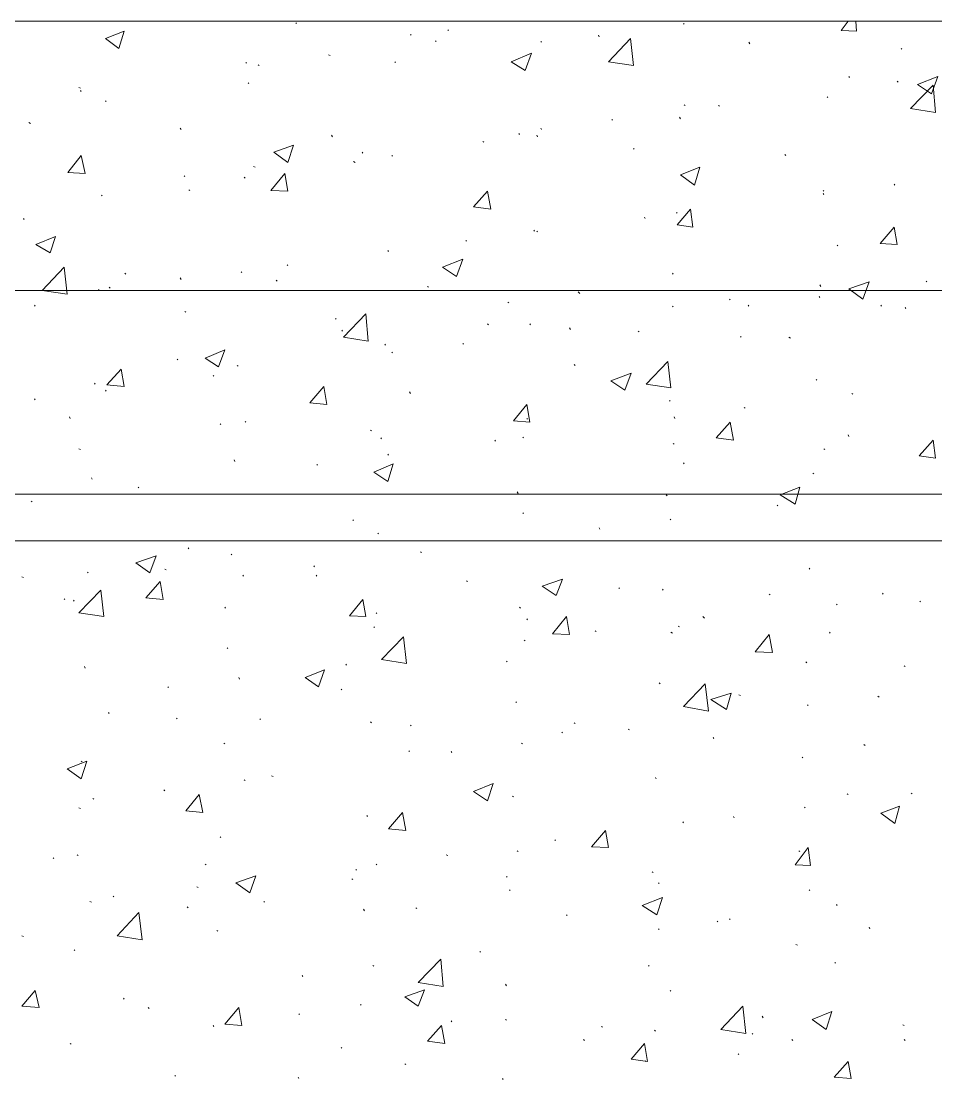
# Model space of a CAD drawing. Header units: millimetres. Extents: x 2928 to 3112, y 1220 to 1280.
# Drawn here: x 2945.515 to 2947.469, y 1260.301 to 1262.562 of the extents above; entities that cross this region are included whole.
import ezdxf

# ---------------------------------------------------------------- set-up
doc = ezdxf.new("R2010")
doc.units = ezdxf.units.MM

msp = doc.modelspace()

# ---------------------------------------------------------------- linework, layer by layer
at = {"color": 253, "linetype": 'Continuous', "lineweight": 5, "true_color": 0x9a9a9a}
for points in [[(2940.97965, 1262.56226), (2981.54689, 1262.56226), (2981.54689, 1240.79028), (2940.97965, 1240.79028)], [(2941.98633, 1261.55224), (2980.53854, 1261.55224), (2980.53854, 1241.8003), (2941.98633, 1241.8003)]]:
    msp.add_lwpolyline(points, close=True, dxfattribs=at)
at = {"color": 92, "linetype": 'Continuous', "lineweight": 13, "true_color": 0x00b800}
for points in [[(2946.10305, 1262.55726), (2946.10139, 1262.55893), (2946.10139, 1262.55893)], [(2947.2664, 1262.54226), (2947.2814, 1262.56226), (2947.2814, 1262.56226)], [(2947.29974, 1262.54059), (2947.29807, 1262.56226), (2947.29807, 1262.56226)], [(2945.69471, 1262.52559), (2945.73471, 1262.54059), (2945.73471, 1262.54059)], [(2945.72305, 1262.50392), (2945.73471, 1262.54059), (2945.73471, 1262.54059)], [(2946.42806, 1262.54226), (2946.42639, 1262.54393), (2946.42639, 1262.54393)], [(2946.9314, 1262.55559), (2946.92973, 1262.55726), (2946.92973, 1262.55726)], [(2947.2664, 1262.54226), (2947.29974, 1262.54059), (2947.29974, 1262.54059)], [(2945.69471, 1262.52559), (2945.72305, 1262.50392), (2945.72305, 1262.50392)], [(2946.34806, 1262.53226), (2946.34639, 1262.53393), (2946.34639, 1262.53393)], [(2946.40139, 1262.51892), (2946.39972, 1262.52059), (2946.39972, 1262.52059)], [(2946.62639, 1262.51726), (2946.62473, 1262.51892), (2946.62473, 1262.51892)], [(2946.74973, 1262.52892), (2946.74806, 1262.53226), (2946.74806, 1262.53226)], [(2946.76973, 1262.47559), (2946.8164, 1262.52559), (2946.8164, 1262.52559)], [(2946.82306, 1262.46726), (2946.8164, 1262.52559), (2946.8164, 1262.52559)], [(2947.0714, 1262.51392), (2947.06973, 1262.51726), (2947.06973, 1262.51726)], [(2946.17472, 1262.48892), (2946.17139, 1262.49059), (2946.17139, 1262.49059)], [(2946.56139, 1262.47559), (2946.60473, 1262.49392), (2946.60473, 1262.49392)], [(2946.59139, 1262.45726), (2946.60473, 1262.49392), (2946.60473, 1262.49392)], [(2947.3964, 1262.50226), (2947.39474, 1262.50392), (2947.39474, 1262.50392)], [(2945.99638, 1262.47226), (2945.99472, 1262.47392), (2945.99472, 1262.47392)], [(2946.02305, 1262.46726), (2946.02138, 1262.46892), (2946.02138, 1262.46892)], [(2946.31472, 1262.47392), (2946.31306, 1262.47559), (2946.31306, 1262.47559)], [(2946.56139, 1262.47559), (2946.59139, 1262.45726), (2946.59139, 1262.45726)], [(2946.76973, 1262.47559), (2946.82306, 1262.46726), (2946.82306, 1262.46726)], [(2946.00138, 1262.42892), (2945.99972, 1262.43059), (2945.99972, 1262.43059)], [(2947.28474, 1262.44226), (2947.28307, 1262.44392), (2947.28307, 1262.44392)], [(2947.38807, 1262.43226), (2947.3864, 1262.43392), (2947.3864, 1262.43392)], [(2947.41474, 1262.37559), (2947.46307, 1262.42559), (2947.46307, 1262.42559)], [(2947.42974, 1262.42726), (2947.47307, 1262.44392), (2947.47307, 1262.44392)], [(2947.42974, 1262.42726), (2947.45974, 1262.40726), (2947.45974, 1262.40726)], [(2947.45974, 1262.40726), (2947.47307, 1262.44392), (2947.47307, 1262.44392)], [(2947.46807, 1262.36726), (2947.46307, 1262.42559), (2947.46307, 1262.42559)], [(2945.64138, 1262.41892), (2945.63805, 1262.42059), (2945.63805, 1262.42059)], [(2945.64305, 1262.41226), (2945.64138, 1262.41392), (2945.64138, 1262.41392)], [(2947.23807, 1262.39892), (2947.2364, 1262.40059), (2947.2364, 1262.40059)], [(2945.69638, 1262.39059), (2945.69471, 1262.39226), (2945.69471, 1262.39226)], [(2946.93306, 1262.38226), (2946.9314, 1262.38392), (2946.9314, 1262.38392)], [(2947.0064, 1262.38059), (2947.00473, 1262.38226), (2947.00473, 1262.38226)], [(2946.92306, 1262.35392), (2946.9214, 1262.35726), (2946.9214, 1262.35726)], [(2947.41474, 1262.37559), (2947.46807, 1262.36726), (2947.46807, 1262.36726)], [(2945.53471, 1262.34392), (2945.53138, 1262.34559), (2945.53138, 1262.34559)], [(2945.85638, 1262.33059), (2945.85472, 1262.33392), (2945.85472, 1262.33392)], [(2946.62639, 1262.33059), (2946.62473, 1262.33392), (2946.62473, 1262.33392)], [(2946.77806, 1262.35059), (2946.7764, 1262.35226), (2946.7764, 1262.35226)], [(2946.17972, 1262.31559), (2946.17805, 1262.31892), (2946.17805, 1262.31892)], [(2946.57973, 1262.32059), (2946.57806, 1262.32226), (2946.57806, 1262.32226)], [(2946.61806, 1262.31559), (2946.61639, 1262.31892), (2946.61639, 1262.31892)], [(2946.05472, 1262.28225), (2946.09639, 1262.29726), (2946.09639, 1262.29726)], [(2946.08472, 1262.26059), (2946.09639, 1262.29726), (2946.09639, 1262.29726)], [(2946.50306, 1262.30392), (2946.50139, 1262.30559), (2946.50139, 1262.30559)], [(2946.82473, 1262.28892), (2946.82306, 1262.29059), (2946.82306, 1262.29059)], [(2945.61471, 1262.23892), (2945.64305, 1262.27559), (2945.64305, 1262.27559)], [(2945.65138, 1262.23725), (2945.64305, 1262.27559), (2945.64305, 1262.27559)], [(2946.05472, 1262.28225), (2946.08472, 1262.26059), (2946.08472, 1262.26059)], [(2946.24472, 1262.28059), (2946.24305, 1262.28225), (2946.24305, 1262.28225)], [(2946.30806, 1262.27392), (2946.30639, 1262.27559), (2946.30639, 1262.27559)], [(2947.14807, 1262.27559), (2947.1464, 1262.27725), (2947.1464, 1262.27725)], [(2946.01472, 1262.25059), (2946.01138, 1262.25225), (2946.01138, 1262.25225)], [(2946.22805, 1262.26059), (2946.22472, 1262.26225), (2946.22472, 1262.26225)], [(2946.92306, 1262.23392), (2946.96473, 1262.25059), (2946.96473, 1262.25059)], [(2946.95306, 1262.21225), (2946.96473, 1262.25059), (2946.96473, 1262.25059)], [(2945.61471, 1262.23892), (2945.65138, 1262.23725), (2945.65138, 1262.23725)], [(2945.86472, 1262.23059), (2945.86305, 1262.23225), (2945.86305, 1262.23225)], [(2945.99305, 1262.22725), (2945.99138, 1262.22892), (2945.99138, 1262.22892)], [(2946.04805, 1262.20059), (2946.07805, 1262.23725), (2946.07805, 1262.23725)], [(2946.08472, 1262.19892), (2946.07805, 1262.23725), (2946.07805, 1262.23725)], [(2946.92306, 1262.23392), (2946.95306, 1262.21225), (2946.95306, 1262.21225)], [(2945.87472, 1262.20059), (2945.87305, 1262.20225), (2945.87305, 1262.20225)], [(2946.04805, 1262.20059), (2946.08472, 1262.19892), (2946.08472, 1262.19892)], [(2946.48139, 1262.16559), (2946.51139, 1262.19892), (2946.51139, 1262.19892)], [(2946.51806, 1262.16059), (2946.51139, 1262.19892), (2946.51139, 1262.19892)], [(2947.22974, 1262.19892), (2947.22807, 1262.20059), (2947.22807, 1262.20059)], [(2947.3814, 1262.21225), (2947.37974, 1262.21392), (2947.37974, 1262.21392)], [(2945.68805, 1262.18892), (2945.68638, 1262.19059), (2945.68638, 1262.19059)], [(2947.22974, 1262.19225), (2947.22807, 1262.19392), (2947.22807, 1262.19392)], [(2946.48139, 1262.16559), (2946.51806, 1262.16059), (2946.51806, 1262.16059)], [(2946.9164, 1262.15225), (2946.91473, 1262.15392), (2946.91473, 1262.15392)], [(2946.9164, 1262.12725), (2946.94473, 1262.16059), (2946.94473, 1262.16059)], [(2946.94973, 1262.12225), (2946.94473, 1262.16059), (2946.94473, 1262.16059)], [(2945.52138, 1262.13892), (2945.51971, 1262.14059), (2945.51971, 1262.14059)], [(2946.84806, 1262.14059), (2946.8464, 1262.14392), (2946.8464, 1262.14392)], [(2946.61139, 1262.11392), (2946.60973, 1262.11559), (2946.60973, 1262.11559)], [(2946.61806, 1262.11225), (2946.61639, 1262.11392), (2946.61639, 1262.11392)], [(2946.9164, 1262.12725), (2946.94973, 1262.12225), (2946.94973, 1262.12225)], [(2947.34974, 1262.08725), (2947.37974, 1262.12225), (2947.37974, 1262.12225)], [(2947.3864, 1262.08559), (2947.37974, 1262.12225), (2947.37974, 1262.12225)], [(2945.54638, 1262.08559), (2945.58804, 1262.10225), (2945.58804, 1262.10225)], [(2945.54638, 1262.08559), (2945.57638, 1262.06725), (2945.57638, 1262.06725)], [(2945.57638, 1262.06725), (2945.58804, 1262.10225), (2945.58804, 1262.10225)], [(2946.46639, 1262.09225), (2946.46472, 1262.09392), (2946.46472, 1262.09392)], [(2947.25974, 1262.08225), (2947.25807, 1262.08392), (2947.25807, 1262.08392)], [(2947.34974, 1262.08725), (2947.3864, 1262.08559), (2947.3864, 1262.08559)], [(2946.29972, 1262.07059), (2946.29806, 1262.07225), (2946.29806, 1262.07225)], [(2946.08472, 1262.04058), (2946.08305, 1262.04225), (2946.08305, 1262.04225)], [(2946.41472, 1262.03725), (2946.45806, 1262.05392), (2946.45806, 1262.05392)], [(2946.44472, 1262.01725), (2946.45806, 1262.05392), (2946.45806, 1262.05392)], [(2945.55971, 1261.98725), (2945.60638, 1262.03725), (2945.60638, 1262.03725)], [(2945.61305, 1261.97892), (2945.60638, 1262.03725), (2945.60638, 1262.03725)], [(2945.73805, 1262.02225), (2945.73638, 1262.02392), (2945.73638, 1262.02392)], [(2945.98638, 1262.02558), (2945.98472, 1262.02725), (2945.98472, 1262.02725)], [(2946.41472, 1262.03725), (2946.44472, 1262.01725), (2946.44472, 1262.01725)], [(2946.90806, 1262.02225), (2946.9064, 1262.02392), (2946.9064, 1262.02392)], [(2945.70471, 1261.99225), (2945.70305, 1261.99392), (2945.70305, 1261.99392)], [(2945.85638, 1262.01058), (2945.85472, 1262.01392), (2945.85472, 1262.01392)], [(2946.06139, 1262.00725), (2946.05972, 1262.00892), (2946.05972, 1262.00892)], [(2946.38472, 1261.99392), (2946.38306, 1261.99558), (2946.38306, 1261.99558)], [(2947.22307, 1261.99558), (2947.2214, 1261.99892), (2947.2214, 1261.99892)], [(2947.28307, 1261.99058), (2947.3264, 1262.00558), (2947.3264, 1262.00558)], [(2947.31307, 1261.96892), (2947.3264, 1262.00558), (2947.3264, 1262.00558)], [(2947.44974, 1262.00558), (2947.44807, 1262.00725), (2947.44807, 1262.00725)], [(2945.55971, 1261.98725), (2945.61305, 1261.97892), (2945.61305, 1261.97892)], [(2945.68138, 1261.98725), (2945.67971, 1261.98892), (2945.67971, 1261.98892)], [(2946.70806, 1261.98058), (2946.70473, 1261.98392), (2946.70473, 1261.98392)], [(2947.2214, 1261.97225), (2947.21973, 1261.97392), (2947.21973, 1261.97392)], [(2947.28307, 1261.99058), (2947.31307, 1261.96892), (2947.31307, 1261.96892)], [(2945.54471, 1261.95392), (2945.54304, 1261.95558), (2945.54304, 1261.95558)], [(2946.55639, 1261.96058), (2946.55473, 1261.96225), (2946.55473, 1261.96225)], [(2946.90806, 1261.95225), (2946.9064, 1261.95392), (2946.9064, 1261.95392)], [(2947.02973, 1261.96725), (2947.02807, 1261.96892), (2947.02807, 1261.96892)], [(2947.06973, 1261.95392), (2947.06807, 1261.95558), (2947.06807, 1261.95558)], [(2947.35307, 1261.95392), (2947.3514, 1261.95558), (2947.3514, 1261.95558)], [(2947.40474, 1261.94892), (2947.40307, 1261.95058), (2947.40307, 1261.95058)], [(2945.86638, 1261.94058), (2945.86472, 1261.94225), (2945.86472, 1261.94225)], [(2946.18805, 1261.92558), (2946.18639, 1261.92725), (2946.18639, 1261.92725)], [(2946.20305, 1261.88725), (2946.25139, 1261.93725), (2946.25139, 1261.93725)], [(2946.25639, 1261.87892), (2946.25139, 1261.93725), (2946.25139, 1261.93725)], [(2946.20139, 1261.90058), (2946.19972, 1261.90225), (2946.19972, 1261.90225)], [(2946.51306, 1261.91392), (2946.51139, 1261.91558), (2946.51139, 1261.91558)], [(2946.60306, 1261.91392), (2946.60139, 1261.91558), (2946.60139, 1261.91558)], [(2946.68806, 1261.90392), (2946.68639, 1261.90725), (2946.68639, 1261.90725)], [(2946.20305, 1261.88725), (2946.25639, 1261.87892), (2946.25639, 1261.87892)], [(2946.83473, 1261.89892), (2946.83306, 1261.90058), (2946.83306, 1261.90058)], [(2947.05307, 1261.88725), (2947.0514, 1261.88892), (2947.0514, 1261.88892)], [(2947.15807, 1261.88558), (2947.15473, 1261.88725), (2947.15473, 1261.88725)], [(2945.90805, 1261.84225), (2945.94972, 1261.86058), (2945.94972, 1261.86058)], [(2945.93638, 1261.82391), (2945.94972, 1261.86058), (2945.94972, 1261.86058)], [(2946.29305, 1261.87058), (2946.29139, 1261.87225), (2946.29139, 1261.87225)], [(2946.45972, 1261.87225), (2946.45806, 1261.87392), (2946.45806, 1261.87392)], [(2945.84972, 1261.83892), (2945.84805, 1261.84058), (2945.84805, 1261.84058)], [(2945.90805, 1261.84225), (2945.93638, 1261.82391), (2945.93638, 1261.82391)], [(2946.30806, 1261.85392), (2946.30639, 1261.85558), (2946.30639, 1261.85558)], [(2946.84973, 1261.78725), (2946.8964, 1261.83558), (2946.8964, 1261.83558)], [(2946.90306, 1261.77891), (2946.8964, 1261.83558), (2946.8964, 1261.83558)], [(2945.69805, 1261.78558), (2945.72805, 1261.81891), (2945.72805, 1261.81891)], [(2945.73471, 1261.78225), (2945.72805, 1261.81891), (2945.72805, 1261.81891)], [(2945.97805, 1261.82558), (2945.97638, 1261.82725), (2945.97638, 1261.82725)], [(2946.69806, 1261.82725), (2946.69639, 1261.82891), (2946.69639, 1261.82891)], [(2945.92638, 1261.80391), (2945.92472, 1261.80558), (2945.92472, 1261.80558)], [(2946.77473, 1261.79391), (2946.81806, 1261.81058), (2946.81806, 1261.81058)], [(2946.77473, 1261.79391), (2946.80473, 1261.77391), (2946.80473, 1261.77391)], [(2946.80473, 1261.77391), (2946.81806, 1261.81058), (2946.81806, 1261.81058)], [(2947.21473, 1261.79558), (2947.21307, 1261.79725), (2947.21307, 1261.79725)], [(2945.67305, 1261.78725), (2945.67138, 1261.78891), (2945.67138, 1261.78891)], [(2945.69638, 1261.77225), (2945.69471, 1261.77391), (2945.69471, 1261.77391)], [(2945.69805, 1261.78558), (2945.73471, 1261.78225), (2945.73471, 1261.78225)], [(2946.13139, 1261.74725), (2946.16139, 1261.78225), (2946.16139, 1261.78225)], [(2946.16805, 1261.74391), (2946.16139, 1261.78225), (2946.16139, 1261.78225)], [(2946.34639, 1261.76725), (2946.34472, 1261.77058), (2946.34472, 1261.77058)], [(2946.84973, 1261.78725), (2946.90306, 1261.77891), (2946.90306, 1261.77891)], [(2947.2914, 1261.76558), (2947.28974, 1261.76725), (2947.28974, 1261.76725)], [(2945.54471, 1261.75391), (2945.54304, 1261.75558), (2945.54304, 1261.75558)], [(2946.13139, 1261.74725), (2946.16805, 1261.74391), (2946.16805, 1261.74391)], [(2946.56639, 1261.70891), (2946.59473, 1261.74391), (2946.59473, 1261.74391)], [(2946.60139, 1261.70558), (2946.59473, 1261.74391), (2946.59473, 1261.74391)], [(2946.9014, 1261.75058), (2946.89973, 1261.75225), (2946.89973, 1261.75225)], [(2947.0614, 1261.73558), (2947.05973, 1261.73725), (2947.05973, 1261.73725)], [(2945.61971, 1261.71391), (2945.61805, 1261.71725), (2945.61805, 1261.71725)], [(2945.94138, 1261.70058), (2945.93972, 1261.70225), (2945.93972, 1261.70225)], [(2945.99472, 1261.70558), (2945.99305, 1261.70725), (2945.99305, 1261.70725)], [(2946.56639, 1261.70891), (2946.60139, 1261.70558), (2946.60139, 1261.70558)], [(2946.59639, 1261.71225), (2946.59473, 1261.71391), (2946.59473, 1261.71391)], [(2946.9114, 1261.71391), (2946.90973, 1261.71725), (2946.90973, 1261.71725)], [(2946.99973, 1261.67225), (2947.02973, 1261.70558), (2947.02973, 1261.70558)], [(2947.0364, 1261.66725), (2947.02973, 1261.70558), (2947.02973, 1261.70558)], [(2946.26305, 1261.68725), (2946.26139, 1261.68891), (2946.26139, 1261.68891)], [(2947.28307, 1261.67558), (2947.2814, 1261.67891), (2947.2814, 1261.67891)], [(2946.28472, 1261.67058), (2946.28305, 1261.67225), (2946.28305, 1261.67225)], [(2946.52806, 1261.66558), (2946.52639, 1261.66725), (2946.52639, 1261.66725)], [(2946.58806, 1261.67225), (2946.58639, 1261.67391), (2946.58639, 1261.67391)], [(2946.90973, 1261.65891), (2946.90806, 1261.66058), (2946.90806, 1261.66058)], [(2946.99973, 1261.67225), (2947.0364, 1261.66725), (2947.0364, 1261.66725)], [(2947.43307, 1261.63391), (2947.46307, 1261.66725), (2947.46307, 1261.66725)], [(2947.46807, 1261.62891), (2947.46307, 1261.66725), (2947.46307, 1261.66725)], [(2945.64138, 1261.64725), (2945.63805, 1261.64891), (2945.63805, 1261.64891)], [(2946.29972, 1261.63558), (2946.29806, 1261.63725), (2946.29806, 1261.63725)], [(2947.2314, 1261.64725), (2947.22974, 1261.64891), (2947.22974, 1261.64891)], [(2947.43307, 1261.63391), (2947.46807, 1261.62891), (2947.46807, 1261.62891)], [(2945.97138, 1261.62225), (2945.96972, 1261.62558), (2945.96972, 1261.62558)], [(2946.14805, 1261.61391), (2946.14639, 1261.61558), (2946.14639, 1261.61558)], [(2946.26805, 1261.59891), (2946.30972, 1261.61725), (2946.30972, 1261.61725)], [(2946.29806, 1261.57891), (2946.30972, 1261.61725), (2946.30972, 1261.61725)], [(2946.9314, 1261.61725), (2946.92973, 1261.61891), (2946.92973, 1261.61891)], [(2945.66638, 1261.58391), (2945.66471, 1261.58724), (2945.66471, 1261.58724)], [(2946.26805, 1261.59891), (2946.29806, 1261.57891), (2946.29806, 1261.57891)], [(2947.20807, 1261.59558), (2947.2064, 1261.59725), (2947.2064, 1261.59725)], [(2945.76638, 1261.56558), (2945.76471, 1261.56724), (2945.76471, 1261.56724)], [(2947.1364, 1261.55058), (2947.17807, 1261.56724), (2947.17807, 1261.56724)], [(2947.16807, 1261.53058), (2947.17807, 1261.56724), (2947.17807, 1261.56724)], [(2946.57639, 1261.55391), (2946.57473, 1261.55724), (2946.57473, 1261.55724)], [(2946.89473, 1261.54891), (2946.89306, 1261.55058), (2946.89306, 1261.55058)], [(2947.1364, 1261.55058), (2947.16807, 1261.53058), (2947.16807, 1261.53058)], [(2945.53804, 1261.53558), (2945.53638, 1261.53724), (2945.53638, 1261.53724)], [(2947.1314, 1261.52724), (2947.12973, 1261.52891), (2947.12973, 1261.52891)], [(2946.22472, 1261.49558), (2946.22305, 1261.49724), (2946.22305, 1261.49724)], [(2946.58806, 1261.51058), (2946.58639, 1261.51224), (2946.58639, 1261.51224)], [(2946.90306, 1261.49724), (2946.9014, 1261.49891), (2946.9014, 1261.49891)], [(2946.75139, 1261.47724), (2946.74973, 1261.48058), (2946.74973, 1261.48058)], [(2946.27805, 1261.46724), (2946.27639, 1261.46891), (2946.27639, 1261.46891)], [(2945.87305, 1261.43558), (2945.87138, 1261.43724), (2945.87138, 1261.43724)], [(2946.36972, 1261.42724), (2946.36806, 1261.42891), (2946.36806, 1261.42891)], [(2945.75971, 1261.40558), (2945.80305, 1261.42058), (2945.80305, 1261.42058)], [(2945.75971, 1261.40558), (2945.78971, 1261.38391), (2945.78971, 1261.38391)], [(2945.78971, 1261.38391), (2945.80305, 1261.42058), (2945.80305, 1261.42058)], [(2945.96472, 1261.42224), (2945.96305, 1261.42391), (2945.96305, 1261.42391)], [(2945.65805, 1261.38391), (2945.65638, 1261.38558), (2945.65638, 1261.38558)], [(2945.82471, 1261.39058), (2945.82138, 1261.39224), (2945.82138, 1261.39224)], [(2946.14139, 1261.39724), (2946.13972, 1261.39891), (2946.13972, 1261.39891)], [(2947.19973, 1261.39224), (2947.19807, 1261.39391), (2947.19807, 1261.39391)], [(2945.51971, 1261.37391), (2945.51638, 1261.37558), (2945.51638, 1261.37558)], [(2945.78138, 1261.33057), (2945.81138, 1261.36558), (2945.81138, 1261.36558)], [(2945.81805, 1261.32724), (2945.81138, 1261.36558), (2945.81138, 1261.36558)], [(2945.98972, 1261.37724), (2945.98805, 1261.37891), (2945.98805, 1261.37891)], [(2946.14639, 1261.37724), (2946.14472, 1261.37891), (2946.14472, 1261.37891)], [(2946.46806, 1261.36558), (2946.46639, 1261.36724), (2946.46639, 1261.36724)], [(2946.62806, 1261.35557), (2946.67139, 1261.37058), (2946.67139, 1261.37058)], [(2946.65806, 1261.33557), (2946.67139, 1261.37058), (2946.67139, 1261.37058)], [(2945.63805, 1261.29891), (2945.68471, 1261.34724), (2945.68471, 1261.34724)], [(2945.69138, 1261.29057), (2945.68471, 1261.34724), (2945.68471, 1261.34724)], [(2946.62806, 1261.35557), (2946.65806, 1261.33557), (2946.65806, 1261.33557)], [(2946.79306, 1261.35057), (2946.7914, 1261.35224), (2946.7914, 1261.35224)], [(2946.8864, 1261.34724), (2946.88473, 1261.34891), (2946.88473, 1261.34891)], [(2947.11473, 1261.33724), (2947.11307, 1261.33891), (2947.11307, 1261.33891)], [(2947.3564, 1261.33891), (2947.35474, 1261.34057), (2947.35474, 1261.34057)], [(2945.60805, 1261.32724), (2945.60638, 1261.32891), (2945.60638, 1261.32891)], [(2945.62805, 1261.32391), (2945.62638, 1261.32557), (2945.62638, 1261.32557)], [(2945.78138, 1261.33057), (2945.81805, 1261.32724), (2945.81805, 1261.32724)], [(2946.21639, 1261.29224), (2946.24472, 1261.32724), (2946.24472, 1261.32724)], [(2946.25139, 1261.29057), (2946.24472, 1261.32724), (2946.24472, 1261.32724)], [(2947.25807, 1261.31557), (2947.2564, 1261.31724), (2947.2564, 1261.31724)], [(2947.4364, 1261.32224), (2947.43474, 1261.32391), (2947.43474, 1261.32391)], [(2945.63805, 1261.29891), (2945.69138, 1261.29057), (2945.69138, 1261.29057)], [(2945.95138, 1261.30891), (2945.94972, 1261.31057), (2945.94972, 1261.31057)], [(2946.21639, 1261.29224), (2946.25139, 1261.29057), (2946.25139, 1261.29057)], [(2946.27472, 1261.29724), (2946.27305, 1261.29891), (2946.27305, 1261.29891)], [(2946.58139, 1261.30891), (2946.57973, 1261.31057), (2946.57973, 1261.31057)], [(2946.59639, 1261.28391), (2946.59473, 1261.28557), (2946.59473, 1261.28557)], [(2946.64973, 1261.25391), (2946.67973, 1261.29057), (2946.67973, 1261.29057)], [(2946.68639, 1261.25224), (2946.67973, 1261.29057), (2946.67973, 1261.29057)], [(2946.9214, 1261.26891), (2946.91806, 1261.27057), (2946.91806, 1261.27057)], [(2946.97473, 1261.28724), (2946.9714, 1261.29057), (2946.9714, 1261.29057)], [(2946.26972, 1261.26724), (2946.26805, 1261.26891), (2946.26805, 1261.26891)], [(2946.28472, 1261.19891), (2946.33139, 1261.24724), (2946.33139, 1261.24724)], [(2946.33806, 1261.19057), (2946.33139, 1261.24724), (2946.33139, 1261.24724)], [(2946.64973, 1261.25391), (2946.68639, 1261.25224), (2946.68639, 1261.25224)], [(2946.74306, 1261.25891), (2946.74139, 1261.26057), (2946.74139, 1261.26057)], [(2946.9064, 1261.25557), (2946.90306, 1261.25724), (2946.90306, 1261.25724)], [(2947.08307, 1261.21557), (2947.11307, 1261.25224), (2947.11307, 1261.25224)], [(2947.11973, 1261.21391), (2947.11307, 1261.25224), (2947.11307, 1261.25224)], [(2947.24307, 1261.25557), (2947.2414, 1261.25724), (2947.2414, 1261.25724)], [(2945.95638, 1261.22224), (2945.95472, 1261.22391), (2945.95472, 1261.22391)], [(2946.59139, 1261.23891), (2946.58973, 1261.24057), (2946.58973, 1261.24057)], [(2947.08307, 1261.21557), (2947.11973, 1261.21391), (2947.11973, 1261.21391)], [(2945.65138, 1261.18057), (2945.64971, 1261.18391), (2945.64971, 1261.18391)], [(2946.20972, 1261.18724), (2946.20805, 1261.18891), (2946.20805, 1261.18891)], [(2946.28472, 1261.19891), (2946.33806, 1261.19057), (2946.33806, 1261.19057)], [(2946.55306, 1261.19391), (2946.55139, 1261.19557), (2946.55139, 1261.19557)], [(2947.19307, 1261.19224), (2947.1914, 1261.19391), (2947.1914, 1261.19391)], [(2947.40307, 1261.18391), (2947.4014, 1261.18557), (2947.4014, 1261.18557)], [(2945.98138, 1261.15724), (2945.97972, 1261.16057), (2945.97972, 1261.16057)], [(2946.12139, 1261.16057), (2946.16305, 1261.17724), (2946.16305, 1261.17724)], [(2946.12139, 1261.16057), (2946.14972, 1261.14057), (2946.14972, 1261.14057)], [(2946.14972, 1261.14057), (2946.16305, 1261.17724), (2946.16305, 1261.17724)], [(2945.82972, 1261.13891), (2945.82805, 1261.14057), (2945.82805, 1261.14057)], [(2946.19972, 1261.13391), (2946.19805, 1261.13557), (2946.19805, 1261.13557)], [(2946.87973, 1261.14724), (2946.87806, 1261.14891), (2946.87806, 1261.14891)], [(2946.92973, 1261.0989), (2946.9764, 1261.14724), (2946.9764, 1261.14724)], [(2946.98306, 1261.0889), (2946.9764, 1261.14724), (2946.9764, 1261.14724)], [(2946.98806, 1261.1139), (2947.0314, 1261.12724), (2947.0314, 1261.12724)], [(2946.98806, 1261.1139), (2947.0214, 1261.09224), (2947.0214, 1261.09224)], [(2947.0214, 1261.09224), (2947.0314, 1261.12724), (2947.0314, 1261.12724)], [(2947.0514, 1261.12224), (2947.04807, 1261.1239), (2947.04807, 1261.1239)], [(2947.34807, 1261.1189), (2947.34474, 1261.12057), (2947.34474, 1261.12057)], [(2946.57306, 1261.10724), (2946.57139, 1261.1089), (2946.57139, 1261.1089)], [(2946.92973, 1261.0989), (2946.98306, 1261.0889), (2946.98306, 1261.0889)], [(2947.1964, 1261.10057), (2947.19473, 1261.10224), (2947.19473, 1261.10224)], [(2945.70305, 1261.0839), (2945.70138, 1261.08557), (2945.70138, 1261.08557)], [(2945.84805, 1261.07224), (2945.84638, 1261.0739), (2945.84638, 1261.0739)], [(2946.02638, 1261.07057), (2946.02472, 1261.07224), (2946.02472, 1261.07224)], [(2946.26305, 1261.0639), (2946.26139, 1261.06557), (2946.26139, 1261.06557)], [(2946.34806, 1261.05724), (2946.34639, 1261.0589), (2946.34639, 1261.0589)], [(2946.67139, 1261.04224), (2946.66973, 1261.0439), (2946.66973, 1261.0439)], [(2946.69806, 1261.06224), (2946.69639, 1261.0639), (2946.69639, 1261.0639)], [(2946.81473, 1261.0489), (2946.8114, 1261.05057), (2946.8114, 1261.05057)], [(2945.94972, 1261.0189), (2945.94805, 1261.02057), (2945.94805, 1261.02057)], [(2946.58639, 1261.0189), (2946.58306, 1261.02057), (2946.58306, 1261.02057)], [(2946.99473, 1261.03057), (2946.99306, 1261.03224), (2946.99306, 1261.03224)], [(2946.34472, 1261.00224), (2946.34306, 1261.0039), (2946.34306, 1261.0039)], [(2946.43472, 1261.00057), (2946.43306, 1261.00224), (2946.43306, 1261.00224)], [(2947.31807, 1261.01557), (2947.31474, 1261.01724), (2947.31474, 1261.01724)], [(2945.61305, 1260.96557), (2945.65471, 1260.98224), (2945.65471, 1260.98224)], [(2945.64305, 1260.9439), (2945.65471, 1260.98224), (2945.65471, 1260.98224)], [(2945.64471, 1260.98057), (2945.64305, 1260.98224), (2945.64305, 1260.98224)], [(2947.18473, 1260.9889), (2947.18307, 1260.99057), (2947.18307, 1260.99057)], [(2945.61305, 1260.96557), (2945.64305, 1260.9439), (2945.64305, 1260.9439)], [(2945.99305, 1260.94057), (2945.99138, 1260.94224), (2945.99138, 1260.94224)], [(2946.05305, 1260.9489), (2946.04972, 1260.95057), (2946.04972, 1260.95057)], [(2946.48139, 1260.91724), (2946.52306, 1260.9339), (2946.52306, 1260.9339)], [(2946.51139, 1260.89724), (2946.52306, 1260.9339), (2946.52306, 1260.9339)], [(2946.8714, 1260.9439), (2946.86973, 1260.94724), (2946.86973, 1260.94724)], [(2945.82138, 1260.9189), (2945.81971, 1260.92057), (2945.81971, 1260.92057)], [(2945.86638, 1260.87557), (2945.89472, 1260.91057), (2945.89472, 1260.91057)], [(2945.90305, 1260.87223), (2945.89472, 1260.91057), (2945.89472, 1260.91057)], [(2946.48139, 1260.91724), (2946.51139, 1260.89724), (2946.51139, 1260.89724)], [(2947.2814, 1260.91057), (2947.27974, 1260.91224), (2947.27974, 1260.91224)], [(2947.41807, 1260.91224), (2947.4164, 1260.9139), (2947.4164, 1260.9139)], [(2945.66971, 1260.90057), (2945.66805, 1260.90224), (2945.66805, 1260.90224)], [(2946.56639, 1260.90557), (2946.56473, 1260.90724), (2946.56473, 1260.90724)], [(2947.3514, 1260.87057), (2947.3914, 1260.88557), (2947.3914, 1260.88557)], [(2947.3814, 1260.8489), (2947.3914, 1260.88557), (2947.3914, 1260.88557)], [(2945.64138, 1260.88057), (2945.63805, 1260.88223), (2945.63805, 1260.88223)], [(2945.86638, 1260.87557), (2945.90305, 1260.87223), (2945.90305, 1260.87223)], [(2946.25472, 1260.8639), (2946.25305, 1260.86557), (2946.25305, 1260.86557)], [(2946.29972, 1260.83723), (2946.32972, 1260.87223), (2946.32972, 1260.87223)], [(2946.33639, 1260.8339), (2946.32972, 1260.87223), (2946.32972, 1260.87223)], [(2947.03807, 1260.86057), (2947.0364, 1260.8639), (2947.0364, 1260.8639)], [(2947.18973, 1260.88223), (2947.18807, 1260.8839), (2947.18807, 1260.8839)], [(2947.3514, 1260.87057), (2947.3814, 1260.8489), (2947.3814, 1260.8489)], [(2946.92973, 1260.85057), (2946.92806, 1260.85223), (2946.92806, 1260.85223)], [(2945.94138, 1260.8189), (2945.93972, 1260.82057), (2945.93972, 1260.82057)], [(2946.29972, 1260.83723), (2946.33639, 1260.8339), (2946.33639, 1260.8339)], [(2946.73306, 1260.7989), (2946.76306, 1260.8339), (2946.76306, 1260.8339)], [(2946.76973, 1260.79723), (2946.76306, 1260.8339), (2946.76306, 1260.8339)], [(2946.65639, 1260.81223), (2946.65473, 1260.8139), (2946.65473, 1260.8139)], [(2946.73306, 1260.7989), (2946.76973, 1260.79723), (2946.76973, 1260.79723)], [(2947.16807, 1260.76057), (2947.1964, 1260.79723), (2947.1964, 1260.79723)], [(2947.2014, 1260.7589), (2947.1964, 1260.79723), (2947.1964, 1260.79723)], [(2945.58471, 1260.7739), (2945.58304, 1260.77557), (2945.58304, 1260.77557)], [(2945.63638, 1260.78057), (2945.63471, 1260.78223), (2945.63471, 1260.78223)], [(2946.42639, 1260.78057), (2946.42306, 1260.78223), (2946.42306, 1260.78223)], [(2946.57639, 1260.7889), (2946.57473, 1260.79057), (2946.57473, 1260.79057)], [(2947.17807, 1260.7889), (2947.1764, 1260.79057), (2947.1764, 1260.79057)], [(2945.90972, 1260.76057), (2945.90805, 1260.76223), (2945.90805, 1260.76223)], [(2946.23139, 1260.7489), (2946.22972, 1260.75057), (2946.22972, 1260.75057)], [(2946.27472, 1260.76057), (2946.27305, 1260.76223), (2946.27305, 1260.76223)], [(2947.16807, 1260.76057), (2947.2014, 1260.7589), (2947.2014, 1260.7589)], [(2945.97305, 1260.72223), (2946.01638, 1260.73723), (2946.01638, 1260.73723)], [(2946.00305, 1260.70057), (2946.01638, 1260.73723), (2946.01638, 1260.73723)], [(2946.22305, 1260.7289), (2946.22139, 1260.73057), (2946.22139, 1260.73057)], [(2946.55306, 1260.7339), (2946.55139, 1260.73557), (2946.55139, 1260.73557)], [(2946.86473, 1260.7439), (2946.86306, 1260.74557), (2946.86306, 1260.74557)], [(2945.89305, 1260.71223), (2945.88972, 1260.7139), (2945.88972, 1260.7139)], [(2945.97305, 1260.72223), (2946.00305, 1260.70057), (2946.00305, 1260.70057)], [(2946.55973, 1260.70557), (2946.55806, 1260.70723), (2946.55806, 1260.70723)], [(2946.87806, 1260.72057), (2946.8764, 1260.72223), (2946.8764, 1260.72223)], [(2947.19973, 1260.70557), (2947.19807, 1260.70723), (2947.19807, 1260.70723)], [(2945.66471, 1260.68057), (2945.66138, 1260.68223), (2945.66138, 1260.68223)], [(2945.71305, 1260.69223), (2945.71138, 1260.6939), (2945.71138, 1260.6939)], [(2946.03472, 1260.68057), (2946.03305, 1260.68223), (2946.03305, 1260.68223)], [(2946.8414, 1260.6739), (2946.88473, 1260.69057), (2946.88473, 1260.69057)], [(2946.87306, 1260.6539), (2946.88473, 1260.69057), (2946.88473, 1260.69057)], [(2945.71971, 1260.6089), (2945.76638, 1260.6589), (2945.76638, 1260.6589)], [(2945.77305, 1260.60056), (2945.76638, 1260.6589), (2945.76638, 1260.6589)], [(2945.87138, 1260.6689), (2945.86972, 1260.67057), (2945.86972, 1260.67057)], [(2946.24805, 1260.66223), (2946.24639, 1260.66557), (2946.24639, 1260.66557)], [(2946.35972, 1260.66723), (2946.35806, 1260.6689), (2946.35806, 1260.6689)], [(2946.8414, 1260.6739), (2946.87306, 1260.6539), (2946.87306, 1260.6539)], [(2947.25807, 1260.6739), (2947.2564, 1260.67557), (2947.2564, 1260.67557)], [(2946.68139, 1260.65223), (2946.67973, 1260.6539), (2946.67973, 1260.6539)], [(2947.00307, 1260.6389), (2947.0014, 1260.64056), (2947.0014, 1260.64056)], [(2947.02973, 1260.6439), (2947.02807, 1260.64556), (2947.02807, 1260.64556)], [(2945.93472, 1260.6189), (2945.93305, 1260.62056), (2945.93305, 1260.62056)], [(2946.87806, 1260.62223), (2946.8764, 1260.6239), (2946.8764, 1260.6239)], [(2947.32807, 1260.6239), (2947.3264, 1260.62723), (2947.3264, 1260.62723)], [(2945.51971, 1260.60723), (2945.51638, 1260.6089), (2945.51638, 1260.6089)], [(2945.71971, 1260.6089), (2945.77305, 1260.60056), (2945.77305, 1260.60056)], [(2945.62971, 1260.57723), (2945.62805, 1260.5789), (2945.62805, 1260.5789)], [(2946.49639, 1260.5739), (2946.49472, 1260.57556), (2946.49472, 1260.57556)], [(2947.17307, 1260.5889), (2947.16973, 1260.59056), (2947.16973, 1260.59056)], [(2946.36306, 1260.5089), (2946.41139, 1260.5589), (2946.41139, 1260.5589)], [(2946.41639, 1260.50056), (2946.41139, 1260.5589), (2946.41139, 1260.5589)], [(2947.25474, 1260.55056), (2947.25307, 1260.55223), (2947.25307, 1260.55223)], [(2946.11639, 1260.52223), (2946.11472, 1260.5239), (2946.11472, 1260.5239)], [(2946.26805, 1260.5439), (2946.26639, 1260.54556), (2946.26639, 1260.54556)], [(2946.8564, 1260.5439), (2946.85473, 1260.54556), (2946.85473, 1260.54556)], [(2946.36306, 1260.5089), (2946.41639, 1260.50056), (2946.41639, 1260.50056)], [(2946.55139, 1260.50223), (2946.54973, 1260.50556), (2946.54973, 1260.50556)], [(2945.51638, 1260.4589), (2945.54471, 1260.49223), (2945.54471, 1260.49223)], [(2945.55304, 1260.45556), (2945.54471, 1260.49223), (2945.54471, 1260.49223)], [(2946.33472, 1260.4789), (2946.37639, 1260.4939), (2946.37639, 1260.4939)], [(2946.33472, 1260.4789), (2946.36306, 1260.4589), (2946.36306, 1260.4589)], [(2946.36306, 1260.4589), (2946.37639, 1260.4939), (2946.37639, 1260.4939)], [(2946.90306, 1260.49056), (2946.9014, 1260.49223), (2946.9014, 1260.49223)], [(2945.51638, 1260.4589), (2945.55304, 1260.45556), (2945.55304, 1260.45556)], [(2945.73471, 1260.4739), (2945.73305, 1260.47556), (2945.73305, 1260.47556)], [(2945.78805, 1260.4539), (2945.78638, 1260.45556), (2945.78638, 1260.45556)], [(2945.94972, 1260.42056), (2945.97972, 1260.45556), (2945.97972, 1260.45556)], [(2945.98638, 1260.41723), (2945.97972, 1260.45556), (2945.97972, 1260.45556)], [(2946.24139, 1260.46056), (2946.23972, 1260.46223), (2946.23972, 1260.46223)], [(2947.00973, 1260.40889), (2947.0564, 1260.4589), (2947.0564, 1260.4589)], [(2947.06307, 1260.40056), (2947.0564, 1260.4589), (2947.0564, 1260.4589)], [(2946.10972, 1260.44056), (2946.10805, 1260.44223), (2946.10805, 1260.44223)], [(2947.09973, 1260.4339), (2947.09807, 1260.43723), (2947.09807, 1260.43723)], [(2947.20473, 1260.43056), (2947.2464, 1260.44723), (2947.2464, 1260.44723)], [(2947.23474, 1260.40889), (2947.2464, 1260.44723), (2947.2464, 1260.44723)], [(2945.92638, 1260.41556), (2945.92472, 1260.41723), (2945.92472, 1260.41723)], [(2945.94972, 1260.42056), (2945.98638, 1260.41723), (2945.98638, 1260.41723)], [(2946.38306, 1260.38389), (2946.41306, 1260.41723), (2946.41306, 1260.41723)], [(2946.41972, 1260.37889), (2946.41306, 1260.41723), (2946.41306, 1260.41723)], [(2946.43472, 1260.42556), (2946.43306, 1260.42723), (2946.43306, 1260.42723)], [(2946.55139, 1260.42889), (2946.54973, 1260.43056), (2946.54973, 1260.43056)], [(2946.75639, 1260.41389), (2946.75473, 1260.41556), (2946.75473, 1260.41556)], [(2947.20473, 1260.43056), (2947.23474, 1260.40889), (2947.23474, 1260.40889)], [(2947.4014, 1260.41723), (2947.39807, 1260.41889), (2947.39807, 1260.41889)], [(2946.86973, 1260.40556), (2946.86806, 1260.40723), (2946.86806, 1260.40723)], [(2947.00973, 1260.40889), (2947.06307, 1260.40056), (2947.06307, 1260.40056)], [(2947.07807, 1260.39889), (2947.0764, 1260.40056), (2947.0764, 1260.40056)], [(2945.62138, 1260.37723), (2945.61971, 1260.37889), (2945.61971, 1260.37889)], [(2946.19972, 1260.36889), (2946.19805, 1260.37056), (2946.19805, 1260.37056)], [(2946.38306, 1260.38389), (2946.41972, 1260.37889), (2946.41972, 1260.37889)], [(2946.71806, 1260.38556), (2946.71639, 1260.38723), (2946.71639, 1260.38723)], [(2946.81806, 1260.34556), (2946.8464, 1260.37889), (2946.8464, 1260.37889)], [(2946.85306, 1260.34056), (2946.8464, 1260.37889), (2946.8464, 1260.37889)], [(2947.16307, 1260.38556), (2947.1614, 1260.38723), (2947.1614, 1260.38723)], [(2947.40307, 1260.38556), (2947.4014, 1260.38723), (2947.4014, 1260.38723)], [(2946.81806, 1260.34556), (2946.85306, 1260.34056), (2946.85306, 1260.34056)], [(2946.84973, 1260.34056), (2946.84806, 1260.34223), (2946.84806, 1260.34223)], [(2947.04807, 1260.35556), (2947.0464, 1260.35723), (2947.0464, 1260.35723)], [(2946.33639, 1260.33389), (2946.33472, 1260.33556), (2946.33472, 1260.33556)], [(2947.2514, 1260.30723), (2947.2814, 1260.34056), (2947.2814, 1260.34056)], [(2947.28807, 1260.30389), (2947.2814, 1260.34056), (2947.2814, 1260.34056)], [(2945.84472, 1260.30889), (2945.84305, 1260.31056), (2945.84305, 1260.31056)], [(2946.10805, 1260.30389), (2946.10639, 1260.30723), (2946.10639, 1260.30723)], [(2946.54473, 1260.30223), (2946.54306, 1260.30389), (2946.54306, 1260.30389)], [(2947.2514, 1260.30723), (2947.28807, 1260.30389), (2947.28807, 1260.30389)]]:
    msp.add_lwpolyline(points, dxfattribs=at)
at = {"color": 253, "linetype": 'Continuous', "lineweight": 5, "true_color": 0x9a9a9a}
for points in [[(2981.44522, 1261.98725), (2941.07965, 1261.98725), (2941.07965, 1261.98725)], [(2961.2116, 1241.9003), (2942.08633, 1241.9003), (2942.08633, 1247.74538), (2950.25144, 1247.74538), (2950.25144, 1256.61384), (2942.08633, 1256.61384), (2942.08633, 1261.45224), (2961.2116, 1261.45224), (2961.2116, 1249.1904)]]:
    msp.add_lwpolyline(points, dxfattribs=at)

doc.saveas('drawing.dxf')
